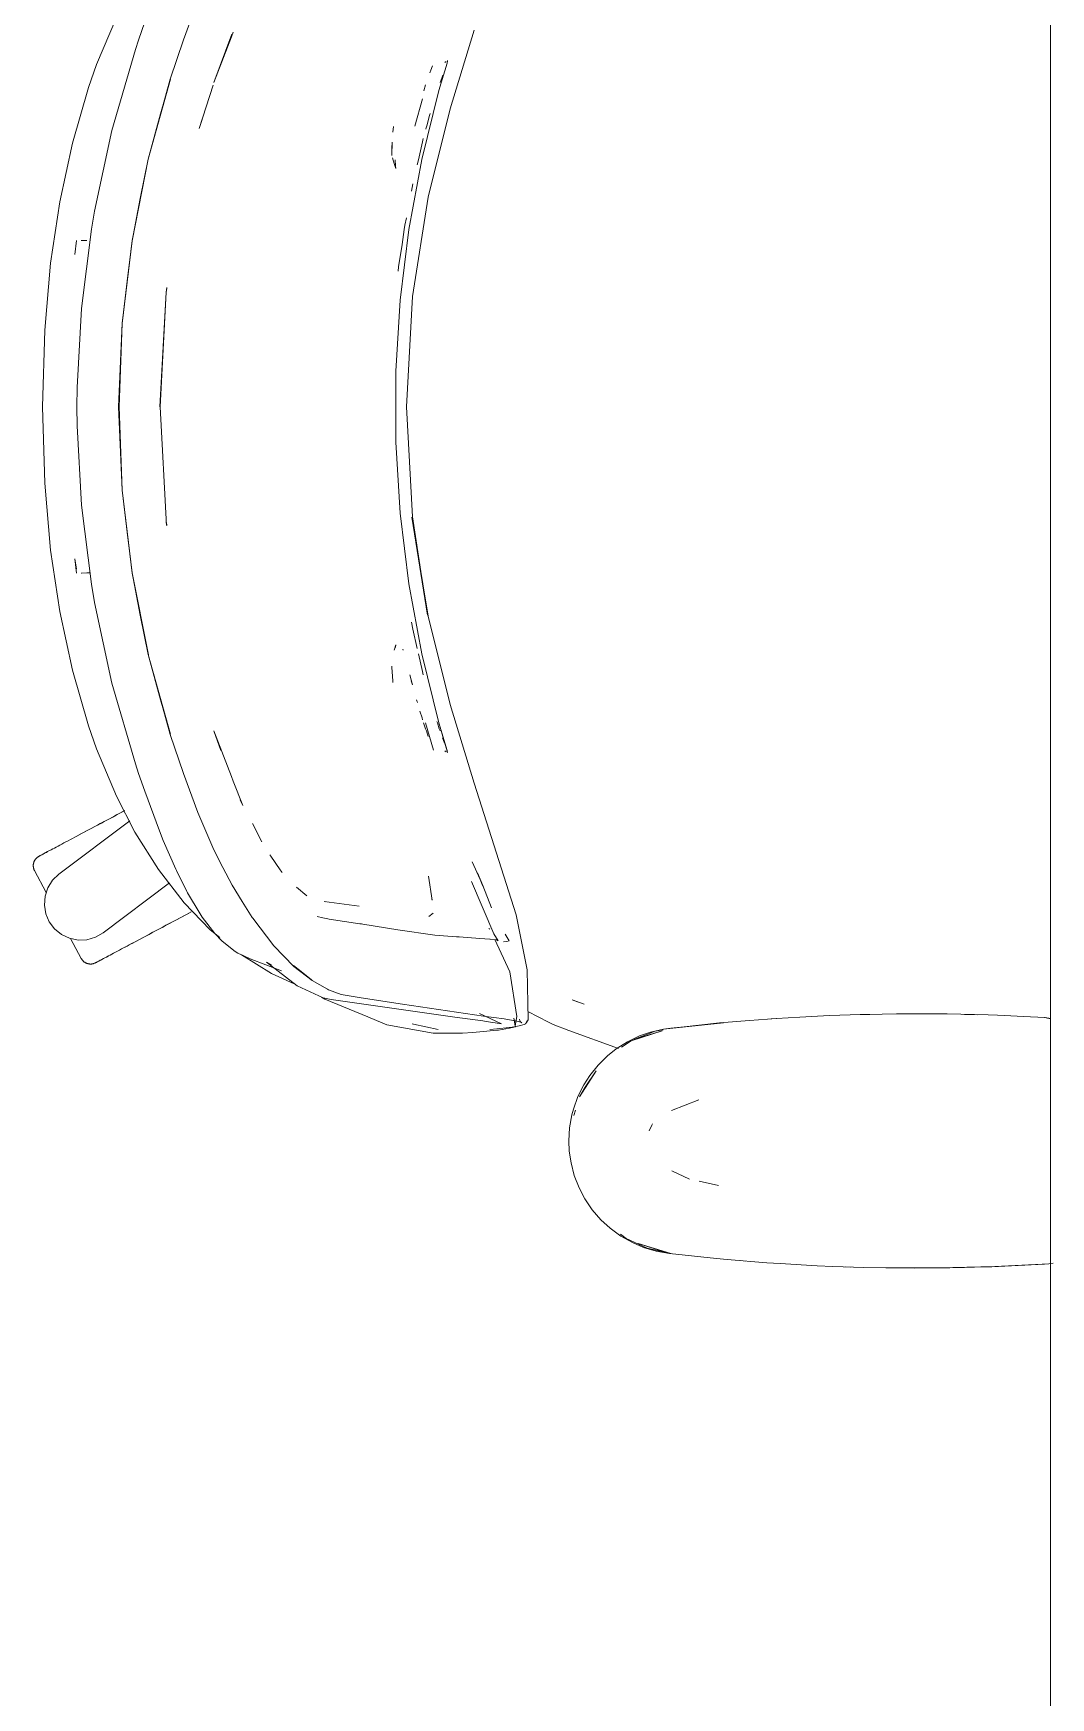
# Model space of a CAD drawing. Header units: millimetres. Extents: x 155927 to 326028, y -36033 to 97293.
# Drawn here: x 158154 to 158542, y 9944 to 10579 of the extents above; entities that cross this region are included whole.
import ezdxf

# ---------------------------------------------------------------- set-up
doc = ezdxf.new("R2010")
doc.units = ezdxf.units.MM
doc.header["$MEASUREMENT"] = 0
doc.layers.add('G-IMPT', color=8, linetype='CONTINUOUS', lineweight=9)
doc.layers.add('I-FURN', color=8, linetype='CONTINUOUS', lineweight=9)

msp = doc.modelspace()

# ---------------------------------------------------------------- linework, layer by layer
at = {"layer": 'G-IMPT'}
for p, q in [((158216.27, 10591.54), (158210.81, 10576.66)), ((158177.71, 10567.26), (158185.23, 10585.23)), ((158196.1, 10583.55), (158193.7, 10576.61)), ((158192.5, 10573.01), (158193.7, 10576.61)), ((158205.8, 10561.74), (158210.81, 10576.66)), ((158222.4, 10560.4), (158229.22, 10578.81)), ((158222.4, 10560.4), (158229.11, 10577.85)), ((158229.11, 10577.85), (158229.78, 10579.58)), ((158321.7, 10580.34), (158312.52, 10550.37)), ((158183.56, 10542.18), (158192.5, 10573.01)), ((158308.29, 10557.32), (158311.36, 10567.75)), ((158310.47, 10568), (158311.08, 10568.39)), ((158310.47, 10568), (158310.68, 10568.15)), ((158311.43, 10568.02), (158311.36, 10567.75)), ((158311.5, 10568.32), (158311.43, 10568.02)), ((158311.47, 10568.78), (158311.56, 10568.54)), ((158311.56, 10568.54), (158311.5, 10568.32)), ((158174.64, 10558.52), (158177.71, 10567.26)), ((158197.42, 10531.24), (158205.8, 10561.74)), ((158197.42, 10531.24), (158205.84, 10561.65)), ((158202.07, 10548.49), (158205.84, 10561.65)), ((158305.16, 10565.07), (158304.79, 10564.06)), ((158305.16, 10565.07), (158305.77, 10566.73)), ((158309.45, 10562.52), (158308.7, 10560.42)), ((158309.45, 10562.52), (158309.69, 10563.18)), ((158174.64, 10558.52), (158168.46, 10537.28)), ((158216.87, 10542.93), (158222.12, 10559.41)), ((158301.74, 10531), (158308.29, 10557.32)), ((158302.45, 10557.31), (158303.17, 10559.53)), ((158302, 10554.22), (158299.07, 10543.75)), ((158304.2, 10516.69), (158312.52, 10550.37)), ((158202.07, 10548.49), (158197.42, 10531.24)), ((158216.87, 10542.93), (158217.94, 10546.36)), ((158290.71, 10541.5), (158290.93, 10543.6)), ((158303.27, 10542.76), (158303.23, 10542.58)), ((158303.59, 10543.9), (158303.27, 10542.76)), ((158303.59, 10543.9), (158304.71, 10547.89)), ((158304.71, 10547.89), (158304.91, 10548.58)), ((158168.46, 10537.28), (158163.65, 10514.92)), ((158183.56, 10542.18), (158176.89, 10511.39)), ((158290.31, 10532.65), (158290.4, 10537.71)), ((158290.4, 10537.71), (158290.32, 10535.44)), ((158301.97, 10537.74), (158300.42, 10530.99)), ((158301.97, 10537.74), (158302.31, 10539.03)), ((158197.42, 10531.24), (158191.24, 10500.11)), ((158197.42, 10531.24), (158191.25, 10500.19)), ((158197.42, 10531.24), (158194.34, 10516.22)), ((158290.31, 10532.65), (158290.32, 10535.44)), ((158291.17, 10529.55), (158290.56, 10531.7)), ((158291.6, 10530.93), (158291.61, 10530.95)), ((158291.64, 10528.64), (158291.61, 10530.95)), ((158301.74, 10531), (158296.81, 10504.33)), ((158299.97, 10529.01), (158300.42, 10530.99)), ((158291.85, 10527.6), (158291.17, 10529.55)), ((158291.64, 10528.64), (158291.85, 10527.6)), ((158297.77, 10518.97), (158298.3, 10521.78)), ((158163.65, 10514.92), (158160.16, 10491.5)), ((158175.71, 10504.47), (158176.89, 10511.39)), ((158191.24, 10500.11), (158194.34, 10516.22)), ((158304.2, 10516.69), (158298.21, 10478.77)), ((158171.89, 10474.3), (158175.71, 10504.47)), ((158296.81, 10504.33), (158293.51, 10477.42)), ((158294.19, 10498.71), (158295.04, 10504.33)), ((158295.04, 10504.33), (158295.29, 10505.96)), ((158295.84, 10508.86), (158295.29, 10505.96)), ((158170.06, 10500.2), (158169.41, 10494.78)), ((158173.91, 10500.16), (158171.82, 10500.23)), ((158171.82, 10500.23), (158171.93, 10500.23)), ((158187.42, 10468.6), (158191.25, 10500.19)), ((158187.46, 10468.56), (158191.24, 10500.11)), ((158191.24, 10500.11), (158189.3, 10484.64)), ((158294.19, 10498.71), (158292.89, 10490.18)), ((158160.16, 10491.5), (158157.9, 10465.93)), ((158292.89, 10490.18), (158292.71, 10488.52)), ((158187.46, 10468.56), (158189.3, 10484.64)), ((158201.86, 10436.78), (158204.18, 10480.51)), ((158201.91, 10436.78), (158204.18, 10480.51)), ((158204.18, 10480.51), (158204.45, 10482.29)), ((158204.18, 10480.51), (158204.42, 10481.82)), ((158204.46, 10482.06), (158204.42, 10481.82)), ((158170.28, 10444.1), (158171.89, 10474.3)), ((158291.86, 10450.34), (158293.51, 10477.42)), ((158298.21, 10478.77), (158295.85, 10436.78)), ((158187.42, 10468.6), (158186.09, 10436.78)), ((158187.46, 10468.56), (158186.32, 10436.78)), ((158186.78, 10453.67), (158187.46, 10468.56)), ((158157.9, 10465.93), (158157.05, 10436.78)), ((158186.78, 10453.67), (158186.32, 10436.78)), ((158291.86, 10450.34), (158291.86, 10423.22)), ((158170.28, 10444.1), (158170.18, 10436.78)), ((158157.05, 10436.78), (158157.9, 10407.64)), ((158170.28, 10429.47), (158170.18, 10436.78)), ((158186.09, 10436.78), (158187.42, 10404.97)), ((158187.46, 10405.01), (158186.32, 10436.78)), ((158186.78, 10419.9), (158186.32, 10436.78)), ((158201.91, 10436.78), (158204.41, 10391.44)), ((158298.21, 10394.8), (158295.85, 10436.78)), ((158170.28, 10429.47), (158171.89, 10399.27)), ((158291.86, 10423.22), (158293.51, 10396.15)), ((158187.46, 10405.01), (158186.78, 10419.9)), ((158157.9, 10407.64), (158160.16, 10382.07)), ((158187.42, 10404.97), (158191.25, 10373.38)), ((158189.3, 10388.93), (158187.46, 10405.01)), ((158187.46, 10405.01), (158191.24, 10373.45)), ((158171.89, 10399.27), (158175.71, 10369.1)), ((158204.41, 10391.44), (158204.18, 10393.06)), ((158204.18, 10393.06), (158204.42, 10391.75)), ((158204.46, 10391.51), (158204.42, 10391.75)), ((158296.81, 10369.23), (158293.51, 10396.15)), ((158304.2, 10356.88), (158297.95, 10394.62)), ((158297.95, 10394.62), (158303.94, 10357.26)), ((158298.21, 10394.8), (158303.94, 10357.26)), ((158189.3, 10388.93), (158191.24, 10373.45)), ((158160.16, 10382.07), (158163.65, 10358.65)), ((158170.06, 10373.37), (158169.41, 10378.78)), ((158169.98, 10375.02), (158169.41, 10378.78)), ((158171.82, 10373.34), (158173.91, 10373.41)), ((158171.82, 10373.34), (158171.93, 10373.34)), ((158175.16, 10373.46), (158173.91, 10373.41)), ((158191.24, 10373.45), (158194.34, 10357.35)), ((158191.24, 10373.45), (158197.46, 10342.21)), ((158197.46, 10342.21), (158191.25, 10373.38)), ((158175.71, 10369.1), (158176.89, 10362.18)), ((158301.74, 10342.57), (158296.81, 10369.23)), ((158168.46, 10336.29), (158163.65, 10358.65)), ((158176.89, 10362.18), (158183.56, 10331.39)), ((158197.42, 10342.33), (158194.34, 10357.35)), ((158297.79, 10354.61), (158298.26, 10351.98)), ((158298.26, 10351.98), (158299.97, 10344.56)), ((158312.52, 10323.2), (158304.2, 10356.88)), ((158291.85, 10345.97), (158291.17, 10344.02)), ((158291.85, 10345.97), (158291.64, 10344.92)), ((158202.07, 10325.08), (158197.42, 10342.33)), ((158197.42, 10342.33), (158205.84, 10311.92)), ((158197.42, 10342.33), (158205.8, 10311.83)), ((158294.52, 10344.37), (158294.66, 10343.96)), ((158300.42, 10342.58), (158301.97, 10335.83)), ((158301.74, 10342.57), (158308.29, 10316.25)), ((158174.64, 10315.05), (158168.46, 10336.29)), ((158290.32, 10337.88), (158290.32, 10337.18)), ((158290.42, 10335.81), (158290.32, 10337.18)), ((158290.42, 10335.81), (158290.7, 10332.1)), ((158298.12, 10330.75), (158297.12, 10334.61)), ((158301.97, 10335.83), (158302.31, 10334.55)), ((158192.5, 10300.56), (158183.56, 10331.39)), ((158290.7, 10332.1), (158290.73, 10331.62)), ((158298.12, 10330.75), (158297.73, 10332.28)), ((158202.07, 10325.08), (158205.84, 10311.92)), ((158300.03, 10323.96), (158299.7, 10325.08)), ((158301.81, 10318.17), (158301.02, 10320.66)), ((158312.52, 10323.2), (158321.7, 10293.22)), ((158177.71, 10306.31), (158174.64, 10315.05)), ((158302.05, 10317.39), (158301.81, 10318.17)), ((158303.2, 10313.95), (158302.43, 10316.25)), ((158303.09, 10316.25), (158306.13, 10305.82)), ((158303.2, 10313.95), (158303.46, 10313.23)), ((158307.66, 10316.25), (158307.51, 10316.71)), ((158307.66, 10316.25), (158308.39, 10314.02)), ((158308.29, 10316.25), (158311.56, 10305.03)), ((158308.29, 10316.25), (158311.35, 10305.72)), ((158308.29, 10316.25), (158311.4, 10305.43)), ((158308.68, 10313.22), (158308.39, 10314.02)), ((158210.81, 10296.91), (158205.8, 10311.83)), ((158222.4, 10313.17), (158225.12, 10305.74)), ((158222.4, 10313.17), (158229.11, 10295.72)), ((158304.22, 10311.07), (158303.46, 10313.23)), ((158309.67, 10310.47), (158310.01, 10309.5)), ((158310.01, 10309.5), (158310.41, 10308.43)), ((158177.71, 10306.31), (158185.23, 10288.34)), ((158310.47, 10305.56), (158311.08, 10305.18)), ((158310.47, 10305.56), (158310.68, 10305.42)), ((158311.35, 10305.72), (158311.4, 10305.43)), ((158311.56, 10305.03), (158311.42, 10304.78)), ((158192.5, 10300.56), (158193.7, 10296.96)), ((158196.04, 10290.13), (158193.7, 10296.96)), ((158210.81, 10296.91), (158216.27, 10282.03)), ((158229.11, 10295.72), (158229.78, 10293.99)), ((158196.04, 10290.13), (158201.64, 10275.06)), ((158229.78, 10293.99), (158233.5, 10284.67)), ((158321.7, 10293.22), (158337.69, 10242.98)), ((158185.23, 10288.34), (158192.32, 10274.56)), ((158233.5, 10284.67), (158232.5, 10286.91)), ((158216.27, 10282.03), (158222.44, 10267.81)), ((158240.67, 10270.83), (158237.13, 10277.8)), ((158192.32, 10274.56), (158201.29, 10260.27)), ((158203.12, 10271.38), (158201.64, 10275.06)), ((158207.89, 10260.42), (158203.12, 10271.38)), ((158225.83, 10261.08), (158222.44, 10267.81)), ((158244.2, 10265.36), (158243.81, 10265.93)), ((158247.7, 10260.22), (158244.2, 10265.36)), ((158323.99, 10256.55), (158320.94, 10263.26)), ((158201.29, 10260.27), (158211.1, 10247.67)), ((158207.89, 10260.42), (158208.11, 10259.98)), ((158212.11, 10251.97), (158208.11, 10259.98)), ((158225.83, 10261.08), (158229.4, 10254.29)), ((158247.7, 10260.22), (158248.45, 10259.12)), ((158305.66, 10248.64), (158304.26, 10257.8)), ((158325.02, 10253.96), (158322.99, 10259.08)), ((158325.01, 10254.17), (158322.99, 10259.07)), ((158322.99, 10259.07), (158325.02, 10253.96)), ((158212.11, 10251.97), (158212.42, 10251.37)), ((158212.42, 10251.37), (158217.15, 10243.37)), ((158233.17, 10248.06), (158229.4, 10254.29)), ((158253.97, 10253.59), (158257.88, 10250.25)), ((158329.15, 10235.83), (158320.71, 10255.8)), ((158325.01, 10254.17), (158328.26, 10245.7)), ((158221.06, 10237.37), (158211.1, 10247.67)), ((158233.17, 10248.06), (158237.05, 10241.96)), ((158277.82, 10246.31), (158264.47, 10248.09)), ((158264.47, 10248.09), (158264.94, 10247.95)), ((158305.66, 10248.64), (158305.61, 10248.99)), ((158218.01, 10242.08), (158217.15, 10243.37)), ((158222.73, 10235.95), (158218.01, 10242.08)), ((158237.05, 10241.96), (158237.22, 10241.71)), ((158245.24, 10231.27), (158237.22, 10241.71)), ((158261.78, 10242.39), (158263.95, 10241.93)), ((158263.95, 10241.93), (158265.93, 10241.51)), ((158266.4, 10241.43), (158265.93, 10241.51)), ((158278.12, 10239.63), (158266.4, 10241.43)), ((158278.12, 10239.63), (158278.73, 10239.54)), ((158279.24, 10239.46), (158278.73, 10239.54)), ((158292.6, 10237.34), (158279.24, 10239.46)), ((158306.01, 10243.69), (158304.37, 10242.41)), ((158327.7, 10237.55), (158327.26, 10237.82)), ((158341.88, 10222.03), (158337.69, 10242.98)), ((158221.06, 10237.37), (158224.73, 10234.37)), ((158225.62, 10232.93), (158222.73, 10235.95)), ((158230.49, 10229.07), (158225.62, 10232.93)), ((158292.6, 10237.34), (158306.67, 10235.31)), ((158306.75, 10235.3), (158306.67, 10235.31)), ((158306.75, 10235.3), (158314.99, 10234.68)), ((158314.99, 10234.68), (158315.98, 10234.61)), ((158315.98, 10234.61), (158323.84, 10234.05)), ((158323.84, 10234.05), (158327.71, 10233.75)), ((158327.79, 10233.75), (158327.71, 10233.75)), ((158327.79, 10233.75), (158330.18, 10233.45)), ((158330.91, 10233.16), (158329.15, 10235.83)), ((158335.25, 10221.33), (158329.64, 10233.68)), ((158330.19, 10233.45), (158330.18, 10233.45)), ((158330.19, 10233.45), (158330.91, 10233.16)), ((158332.83, 10232.69), (158334.18, 10232.86)), ((158335.11, 10233.15), (158333.52, 10235.62)), ((158333.52, 10235.62), (158335.05, 10233.13)), ((158335.05, 10233.13), (158333.56, 10235.6)), ((158334.18, 10232.86), (158335.05, 10233.13)), ((158335.11, 10233.15), (158335.05, 10233.13)), ((158230.49, 10229.07), (158231.62, 10228.45)), ((158231.62, 10228.45), (158234.06, 10227.28)), ((158244.43, 10220.64), (158232.98, 10227.76)), ((158234.06, 10227.28), (158236.29, 10226.2)), ((158248.2, 10221.69), (158236.29, 10226.2)), ((158245.24, 10231.27), (158252.98, 10223.37)), ((158242.54, 10224.93), (158244.38, 10223.88)), ((158242.54, 10224.93), (158254.24, 10215.99)), ((158253.06, 10216.66), (158244.43, 10220.64)), ((158252.77, 10223.67), (158259.72, 10218.28)), ((158252.77, 10223.67), (158256.34, 10220.87)), ((158259.94, 10217.95), (158252.98, 10223.37)), ((158259.72, 10218.28), (158256.34, 10220.87)), ((158335.25, 10221.33), (158337.97, 10204.28)), ((158341.88, 10222.03), (158342.27, 10203.04)), ((158260.77, 10212.95), (158254.24, 10215.99)), ((158259.94, 10217.95), (158265.78, 10214.66)), ((158260.77, 10212.95), (158264.13, 10211.38)), ((158265.78, 10214.66), (158266.2, 10214.45)), ((158270.99, 10212.7), (158266.2, 10214.45)), ((158270.99, 10212.7), (158278.66, 10211.4)), ((158263.52, 10211.66), (158264.69, 10210.89)), ((158267.12, 10210.73), (158264.13, 10211.38)), ((158264.69, 10210.89), (158281.14, 10204.1)), ((158314.34, 10204.06), (158267.12, 10210.73)), ((158294.43, 10209), (158278.66, 10211.4)), ((158325.3, 10204.45), (158294.43, 10209)), ((158342.2, 10206.23), (158350.11, 10202.09)), ((158359.14, 10210.57), (158363.61, 10208.93)), ((158359.14, 10210.57), (158359.73, 10210.31)), ((158363.61, 10208.93), (158359.73, 10210.31)), ((158281.14, 10204.1), (158284.5, 10202.71)), ((158288.36, 10201.11), (158284.5, 10202.71)), ((158306.06, 10197.87), (158288.36, 10201.11)), ((158298.62, 10201.33), (158298.04, 10201.48)), ((158307.92, 10199.28), (158298.62, 10201.33)), ((158314.34, 10204.06), (158325, 10202.62)), ((158332.19, 10201.43), (158323.78, 10205.42)), ((158326.3, 10202.4), (158325, 10202.62)), ((158333.15, 10203.34), (158325.3, 10204.45)), ((158326.3, 10202.4), (158331.32, 10201.57)), ((158335, 10200.03), (158330.31, 10199.51)), ((158330.95, 10199.03), (158335.2, 10199.85)), ((158332.19, 10201.43), (158331.32, 10201.57)), ((158339.42, 10202.23), (158333.15, 10203.34)), ((158335.61, 10200.1), (158335, 10200.03)), ((158335.2, 10199.85), (158337.52, 10200.29)), ((158335.61, 10200.1), (158338.89, 10200.64)), ((158336.8, 10203.57), (158337.28, 10200.7)), ((158336.8, 10203.57), (158337.52, 10200.29)), ((158337.28, 10200.7), (158337.97, 10204.28)), ((158338.8, 10202.4), (158339.42, 10202.23)), ((158338.8, 10202.4), (158339.9, 10201.84)), ((158340.75, 10201.19), (158338.89, 10200.64)), ((158339, 10203.27), (158339.08, 10202.77)), ((158339.4, 10202.23), (158339.08, 10202.77)), ((158339.4, 10202.23), (158339.9, 10201.84)), ((158340.75, 10201.19), (158341.29, 10201.51)), ((158341.29, 10201.51), (158341.66, 10202)), ((158342.27, 10203.04), (158341.66, 10202)), ((158341.79, 10202.63), (158341.66, 10202)), ((158341.66, 10202), (158341.69, 10202.08)), ((158341.79, 10202.63), (158341.69, 10202.08)), ((158350.11, 10202.09), (158351.87, 10201.16)), ((158357.84, 10198.97), (158351.87, 10201.16)), ((158393.88, 10199.43), (158416.84, 10201.89)), ((158393.88, 10199.43), (158415.32, 10201.79)), ((158393.88, 10199.43), (158396.7, 10199.77)), ((158416.84, 10201.89), (158396.7, 10199.77)), ((158415.32, 10201.79), (158426.72, 10202.77)), ((158437, 10203.5), (158426.72, 10202.77)), ((158434.96, 10203.36), (158433.54, 10203.23)), ((158434.96, 10203.36), (158436.87, 10203.45)), ((158437, 10203.5), (158445.88, 10204.06)), ((158457.18, 10204.6), (158445.88, 10204.06)), ((158457.18, 10204.6), (158465.06, 10204.9)), ((158477.37, 10205.19), (158465.06, 10204.9)), ((158468.93, 10204.98), (158470.59, 10205.05)), ((158470.59, 10205.05), (158472.67, 10205.05)), ((158477.37, 10205.19), (158482.84, 10205.26)), ((158497.55, 10205.27), (158482.84, 10205.26)), ((158502.06, 10205.22), (158497.55, 10205.27)), ((158502.06, 10205.22), (158517.73, 10204.84)), ((158508.79, 10205.04), (158511.01, 10205.04)), ((158513.69, 10204.92), (158511.01, 10205.04)), ((158517.73, 10204.84), (158521.28, 10204.72)), ((158533.84, 10204.1), (158521.28, 10204.72)), ((158533.84, 10204.1), (158539.5, 10203.82)), ((158541.58, 10203.39), (158539.28, 10203.82)), ((158539.5, 10203.82), (158541.58, 10203.56)), ((158306.06, 10197.87), (158313.03, 10197.85)), ((158313.03, 10197.85), (158317.2, 10197.85)), ((158321.15, 10198.19), (158317.2, 10197.85)), ((158330.48, 10198.99), (158321.15, 10198.19)), ((158330.31, 10199.51), (158327.72, 10199.3)), ((158330.48, 10198.99), (158330.95, 10199.03)), ((158376.78, 10192.03), (158357.84, 10198.97)), ((158380.21, 10194.64), (158375.88, 10191.91)), ((158381.53, 10195.03), (158377.95, 10192.61)), ((158380.21, 10194.64), (158384.79, 10196.83)), ((158381.53, 10195.03), (158393.39, 10198.85)), ((158381.53, 10195.03), (158384.24, 10195.94)), ((158390.75, 10198.64), (158382.57, 10195.44)), ((158384.24, 10195.94), (158393.39, 10198.85)), ((158384.79, 10196.83), (158388.92, 10198.28)), ((158393.88, 10199.43), (158388.92, 10198.28)), ((158393.81, 10199.22), (158390.75, 10198.64)), ((158368.97, 10185.74), (158372.58, 10189.29)), ((158372.58, 10189.29), (158375.88, 10191.91)), ((158361.92, 10173.61), (158368.24, 10183.56)), ((158363.51, 10178.22), (158365.78, 10181.76)), ((158364.08, 10177.29), (158368.24, 10183.56)), ((158368.97, 10185.74), (158365.78, 10181.76)), ((158361.27, 10173.71), (158363.51, 10178.22)), ((158361.92, 10173.61), (158364.08, 10177.29)), ((158359, 10166.81), (158359.56, 10168.93)), ((158361.27, 10173.71), (158359.56, 10168.93)), ((158360.36, 10168.5), (158359.74, 10166.47)), ((158407.4, 10172.54), (158396.98, 10168.39)), ((158357.82, 10156.82), (158358.12, 10161.86)), ((158358.12, 10161.86), (158359, 10166.81)), ((158388.44, 10160.64), (158389.45, 10162.87)), ((158389.45, 10162.87), (158389.75, 10163.32)), ((158357.82, 10156.82), (158357.99, 10152.97)), ((158358.64, 10148.46), (158357.99, 10152.97)), ((158358.64, 10148.46), (158359.9, 10143.59)), ((158361.74, 10138.88), (158359.9, 10143.59)), ((158397.07, 10145.44), (158403.85, 10142.17)), ((158363.93, 10134.71), (158361.74, 10138.88)), ((158414.9, 10139.83), (158407.47, 10141.41)), ((158363.93, 10134.71), (158366.76, 10130.55)), ((158366.76, 10130.55), (158370.08, 10126.71)), ((158373.52, 10123.54), (158370.08, 10126.71)), ((158373.52, 10123.54), (158377.6, 10120.55)), ((158377.56, 10121.24), (158379.67, 10119.65)), ((158382.04, 10118.04), (158377.6, 10120.55)), ((158387.73, 10115.91), (158379.67, 10119.65)), ((158382.04, 10118.04), (158386.28, 10116.23)), ((158396.7, 10113.87), (158384.24, 10117.7)), ((158384.24, 10117.7), (158393.39, 10114.78)), ((158386.28, 10116.23), (158391.14, 10114.76)), ((158387.73, 10115.91), (158396.14, 10113.99)), ((158396.19, 10113.87), (158391.14, 10114.76)), ((158396.7, 10113.87), (158393.39, 10114.78)), ((158414.11, 10111.96), (158396.19, 10113.87)), ((158418.24, 10111.61), (158414.11, 10111.96)), ((158433.3, 10110.37), (158418.24, 10111.61)), ((158425.12, 10111.02), (158423.44, 10111.19)), ((158433.3, 10110.37), (158438.39, 10110.04)), ((158438.39, 10110.04), (158452.53, 10109.23)), ((158458.55, 10108.98), (158452.53, 10109.23)), ((158458.55, 10108.98), (158470.31, 10108.59)), ((158463.44, 10108.84), (158465.37, 10108.73)), ((158478.73, 10108.42), (158470.31, 10108.59)), ((158478.73, 10108.42), (158508.75, 10108.54)), ((158478.73, 10108.42), (158498.91, 10108.38)), ((158478.73, 10108.42), (158489.52, 10108.33)), ((158508.75, 10108.54), (158489.52, 10108.33)), ((158498.91, 10108.38), (158520.31, 10108.88)), ((158498.91, 10108.38), (158519.1, 10108.84)), ((158498.91, 10108.38), (158508.75, 10108.54)), ((158498.91, 10108.42), (158500.95, 10108.4)), ((158500.95, 10108.4), (158503.16, 10108.48)), ((158508.75, 10108.54), (158520.31, 10108.88)), ((158519.1, 10108.84), (158540.88, 10109.93)), ((158519.1, 10108.84), (158539.28, 10109.82)), ((158520.31, 10108.88), (158519.1, 10108.84)), ((158520.31, 10108.88), (158540.88, 10109.93)), ((158540.88, 10109.93), (158539.28, 10109.82)), ((158540.88, 10109.93), (158542.53, 10110.18))]:
    msp.add_line(p, q, dxfattribs=at)
at = {"layer": 'I-FURN'}
for p, q in [((158541.58, 10992.36), (158541.58, 9392.36)), ((158541.58, 9392.36), (158541.58, 10992.36)), ((158186.53, 10281.76), (158187.5, 10282.27)), ((158188.02, 10282.55), (158187.05, 10282.04)), ((158187.5, 10282.27), (158188.46, 10282.79)), ((158163.33, 10258.53), (158190.39, 10278.93)), ((158174.58, 10275.4), (158175.56, 10275.92)), ((158176.09, 10276.21), (158175.1, 10275.68)), ((158175.56, 10275.92), (158176.54, 10276.45)), ((158177.08, 10276.73), (158176.09, 10276.21)), ((158176.54, 10276.45), (158177.54, 10276.98)), ((158178.08, 10277.26), (158177.08, 10276.73)), ((158177.54, 10276.98), (158178.54, 10277.51)), ((158179.08, 10277.8), (158178.08, 10277.26)), ((158178.54, 10277.51), (158179.54, 10278.04)), ((158180.08, 10278.33), (158179.08, 10277.8)), ((158179.54, 10278.04), (158180.54, 10278.58)), ((158181.09, 10278.86), (158180.08, 10278.33)), ((158180.54, 10278.58), (158181.55, 10279.11)), ((158182.09, 10279.4), (158181.09, 10278.86)), ((158181.55, 10279.11), (158182.55, 10279.64)), ((158183.09, 10279.93), (158182.09, 10279.4)), ((158182.55, 10279.64), (158183.56, 10280.18)), ((158184.09, 10280.46), (158183.09, 10279.93)), ((158183.56, 10280.18), (158184.55, 10280.71)), ((158185.09, 10280.99), (158184.09, 10280.46)), ((158184.55, 10280.71), (158185.54, 10281.23)), ((158186.08, 10281.52), (158185.09, 10280.99)), ((158185.54, 10281.23), (158186.53, 10281.76)), ((158187.05, 10282.04), (158186.08, 10281.52)), ((158163.7, 10269.62), (158162.97, 10269.23)), ((158164.45, 10270.02), (158163.7, 10269.62)), ((158165.22, 10270.43), (158164.45, 10270.02)), ((158166.02, 10270.85), (158165.22, 10270.43)), ((158166.85, 10271.29), (158166.02, 10270.85)), ((158167.69, 10271.74), (158166.85, 10271.29)), ((158168.56, 10272.2), (158167.69, 10271.74)), ((158169.45, 10272.68), (158168.56, 10272.2)), ((158170.35, 10273.16), (158169.45, 10272.68)), ((158169.86, 10272.9), (158170.78, 10273.38)), ((158171.28, 10273.65), (158170.35, 10273.16)), ((158170.78, 10273.38), (158171.71, 10273.88)), ((158172.21, 10274.15), (158171.28, 10273.65)), ((158171.71, 10273.88), (158172.65, 10274.38)), ((158173.17, 10274.65), (158172.21, 10274.15)), ((158172.65, 10274.38), (158173.61, 10274.89)), ((158174.13, 10275.16), (158173.17, 10274.65)), ((158173.61, 10274.89), (158174.58, 10275.4)), ((158175.1, 10275.68), (158174.13, 10275.16)), ((158153.73, 10263.03), (158153.79, 10263.18)), ((158153.79, 10263.18), (158153.84, 10263.33)), ((158153.84, 10263.33), (158153.91, 10263.48)), ((158153.91, 10263.48), (158153.98, 10263.63)), ((158153.98, 10263.63), (158154.06, 10263.77)), ((158154.06, 10263.77), (158154.14, 10263.91)), ((158154.14, 10263.91), (158154.22, 10264.04)), ((158154.22, 10264.04), (158154.32, 10264.17)), ((158154.32, 10264.17), (158154.41, 10264.3)), ((158154.41, 10264.3), (158154.52, 10264.43)), ((158154.52, 10264.43), (158154.63, 10264.55)), ((158154.63, 10264.55), (158154.74, 10264.66)), ((158154.74, 10264.66), (158154.85, 10264.77)), ((158154.85, 10264.77), (158154.98, 10264.88)), ((158154.98, 10264.88), (158155.1, 10264.98)), ((158155.1, 10264.98), (158155.23, 10265.08)), ((158155.23, 10265.08), (158155.36, 10265.17)), ((158155.36, 10265.17), (158155.5, 10265.25)), ((158155.5, 10265.25), (158155.64, 10265.33)), ((158155.64, 10265.33), (158155.68, 10265.35)), ((158155.73, 10265.38), (158155.68, 10265.36)), ((158155.68, 10265.35), (158155.7, 10265.36)), ((158155.68, 10265.36), (158155.68, 10265.35)), ((158155.7, 10265.36), (158155.76, 10265.4)), ((158155.81, 10265.42), (158155.73, 10265.38)), ((158155.76, 10265.4), (158155.86, 10265.45)), ((158155.93, 10265.49), (158155.81, 10265.42)), ((158155.86, 10265.45), (158156, 10265.52)), ((158156.09, 10265.57), (158155.93, 10265.49)), ((158156, 10265.52), (158156.18, 10265.62)), ((158156.29, 10265.68), (158156.09, 10265.57)), ((158156.18, 10265.62), (158156.4, 10265.74)), ((158156.53, 10265.81), (158156.29, 10265.68)), ((158156.4, 10265.74), (158156.66, 10265.87)), ((158156.81, 10265.96), (158156.53, 10265.81)), ((158156.66, 10265.87), (158156.95, 10266.03)), ((158157.13, 10266.13), (158156.81, 10265.96)), ((158156.95, 10266.03), (158157.29, 10266.21)), ((158157.49, 10266.32), (158157.13, 10266.13)), ((158157.29, 10266.21), (158157.66, 10266.41)), ((158157.88, 10266.52), (158157.49, 10266.32)), ((158157.66, 10266.41), (158158.07, 10266.63)), ((158158.31, 10266.75), (158157.88, 10266.52)), ((158158.07, 10266.63), (158158.52, 10266.86)), ((158158.77, 10267), (158158.31, 10266.75)), ((158158.52, 10266.86), (158159, 10267.12)), ((158159.28, 10267.27), (158158.77, 10267)), ((158159, 10267.12), (158159.52, 10267.4)), ((158159.81, 10267.55), (158159.28, 10267.27)), ((158159.52, 10267.4), (158160.07, 10267.69)), ((158160.38, 10267.85), (158159.81, 10267.55)), ((158160.07, 10267.69), (158160.65, 10268)), ((158160.98, 10268.17), (158160.38, 10267.85)), ((158161.62, 10268.51), (158160.98, 10268.17)), ((158162.28, 10268.86), (158161.62, 10268.51)), ((158162.97, 10269.23), (158162.28, 10268.86)), ((158153.54, 10261.92), (158153.55, 10262.08)), ((158153.54, 10261.76), (158153.54, 10261.92)), ((158153.54, 10261.6), (158153.54, 10261.76)), ((158153.56, 10261.44), (158153.54, 10261.6)), ((158153.55, 10262.08), (158153.56, 10262.24)), ((158153.56, 10262.24), (158153.59, 10262.4)), ((158153.57, 10261.28), (158153.56, 10261.44)), ((158153.6, 10261.12), (158153.57, 10261.28)), ((158153.59, 10262.4), (158153.61, 10262.56)), ((158153.63, 10260.96), (158153.6, 10261.12)), ((158153.61, 10262.56), (158153.65, 10262.72)), ((158153.66, 10260.8), (158153.63, 10260.96)), ((158153.65, 10262.72), (158153.69, 10262.88)), ((158153.71, 10260.65), (158153.66, 10260.8)), ((158153.69, 10262.88), (158153.73, 10263.03)), ((158153.76, 10260.49), (158153.71, 10260.65)), ((158153.81, 10260.34), (158153.76, 10260.49)), ((158153.87, 10260.19), (158153.81, 10260.34)), ((158153.94, 10260.05), (158153.87, 10260.19)), ((158154.01, 10259.9), (158153.94, 10260.05)), ((158154.01, 10259.9), (158158.48, 10251.49)), ((158160.9, 10256.19), (158163.33, 10258.53)), ((158158.03, 10250.14), (158159.1, 10253.34)), ((158159.1, 10253.34), (158160.9, 10256.19)), ((158205.48, 10255.26), (158180.17, 10236.18)), ((158157.77, 10246.78), (158158.03, 10250.14)), ((158158.31, 10243.45), (158157.77, 10246.78)), ((158212.87, 10243.67), (158213.78, 10244.15)), ((158159.64, 10240.35), (158158.31, 10243.45)), ((158161.67, 10237.65), (158159.64, 10240.35)), ((158164.28, 10235.52), (158161.67, 10237.65)), ((158201.68, 10237.71), (158200.67, 10237.18)), ((158201.13, 10237.43), (158202.14, 10237.96)), ((158202.68, 10238.25), (158201.68, 10237.71)), ((158202.14, 10237.96), (158203.15, 10238.49)), ((158203.69, 10238.78), (158202.68, 10238.25)), ((158203.15, 10238.49), (158204.15, 10239.03)), ((158204.69, 10239.32), (158203.69, 10238.78)), ((158204.15, 10239.03), (158205.15, 10239.56)), ((158205.69, 10239.85), (158204.69, 10239.32)), ((158205.15, 10239.56), (158206.15, 10240.09)), ((158206.68, 10240.38), (158205.69, 10239.85)), ((158206.15, 10240.09), (158207.14, 10240.62)), ((158207.67, 10240.9), (158206.68, 10240.38)), ((158207.14, 10240.62), (158208.12, 10241.14)), ((158208.65, 10241.42), (158207.67, 10240.9)), ((158208.12, 10241.14), (158209.1, 10241.66)), ((158209.62, 10241.94), (158208.65, 10241.42)), ((158209.1, 10241.66), (158210.06, 10242.17)), ((158210.58, 10242.45), (158209.62, 10241.94)), ((158210.06, 10242.17), (158211.01, 10242.68)), ((158211.52, 10242.95), (158210.58, 10242.45)), ((158211.01, 10242.68), (158211.95, 10243.18)), ((158212.45, 10243.44), (158211.52, 10242.95)), ((158211.95, 10243.18), (158212.87, 10243.67)), ((158213.36, 10243.93), (158212.45, 10243.44)), ((158167.33, 10234.08), (158164.28, 10235.52)), ((158170.64, 10233.41), (158167.33, 10234.08)), ((158167.79, 10233.99), (158171.82, 10226.4)), ((158174.01, 10233.55), (158170.64, 10233.41)), ((158177.25, 10234.49), (158174.01, 10233.55)), ((158180.17, 10236.18), (158177.25, 10234.49)), ((158188.83, 10230.88), (158189.69, 10231.34)), ((158190.16, 10231.59), (158189.29, 10231.13)), ((158189.69, 10231.34), (158190.56, 10231.8)), ((158191.04, 10232.06), (158190.16, 10231.59)), ((158190.56, 10231.8), (158191.46, 10232.28)), ((158191.95, 10232.54), (158191.04, 10232.06)), ((158191.46, 10232.28), (158192.37, 10232.77)), ((158192.87, 10233.03), (158191.95, 10232.54)), ((158192.37, 10232.77), (158193.3, 10233.26)), ((158193.81, 10233.53), (158192.87, 10233.03)), ((158193.3, 10233.26), (158194.25, 10233.76)), ((158194.76, 10234.04), (158193.81, 10233.53)), ((158194.25, 10233.76), (158195.2, 10234.27)), ((158195.73, 10234.55), (158194.76, 10234.04)), ((158195.2, 10234.27), (158196.17, 10234.79)), ((158196.7, 10235.07), (158195.73, 10234.55)), ((158196.17, 10234.79), (158197.15, 10235.31)), ((158197.68, 10235.59), (158196.7, 10235.07)), ((158197.15, 10235.31), (158198.14, 10235.83)), ((158198.67, 10236.12), (158197.68, 10235.59)), ((158198.14, 10235.83), (158199.13, 10236.36)), ((158199.67, 10236.65), (158198.67, 10236.12)), ((158199.13, 10236.36), (158200.13, 10236.89)), ((158200.67, 10237.18), (158199.67, 10236.65)), ((158200.13, 10236.89), (158201.13, 10237.43)), ((158171.84, 10226.37), (158171.82, 10226.4)), ((158171.92, 10226.23), (158171.84, 10226.37)), ((158172.01, 10226.09), (158171.92, 10226.23)), ((158172.1, 10225.96), (158172.01, 10226.09)), ((158172.2, 10225.83), (158172.1, 10225.96)), ((158172.3, 10225.7), (158172.2, 10225.83)), ((158172.4, 10225.58), (158172.3, 10225.7)), ((158172.52, 10225.46), (158172.4, 10225.58)), ((158172.63, 10225.35), (158172.52, 10225.46)), ((158172.75, 10225.24), (158172.63, 10225.35)), ((158172.87, 10225.14), (158172.75, 10225.24)), ((158173, 10225.04), (158172.87, 10225.14)), ((158173.14, 10224.95), (158173, 10225.04)), ((158177.69, 10224.96), (158177.53, 10224.87)), ((158177.59, 10224.91), (158177.77, 10225)), ((158177.89, 10225.07), (158177.69, 10224.96)), ((158177.77, 10225), (158177.99, 10225.12)), ((158178.13, 10225.19), (158177.89, 10225.07)), ((158177.99, 10225.12), (158178.25, 10225.26)), ((158178.41, 10225.34), (158178.13, 10225.19)), ((158178.25, 10225.26), (158178.55, 10225.42)), ((158178.73, 10225.51), (158178.41, 10225.34)), ((158178.55, 10225.42), (158178.89, 10225.6)), ((158179.08, 10225.7), (158178.73, 10225.51)), ((158178.89, 10225.6), (158179.26, 10225.79)), ((158179.47, 10225.91), (158179.08, 10225.7)), ((158179.26, 10225.79), (158179.67, 10226.01)), ((158179.9, 10226.14), (158179.47, 10225.91)), ((158179.67, 10226.01), (158180.11, 10226.25)), ((158180.37, 10226.38), (158179.9, 10226.14)), ((158180.11, 10226.25), (158180.6, 10226.51)), ((158180.87, 10226.65), (158180.37, 10226.38)), ((158180.6, 10226.51), (158181.11, 10226.78)), ((158181.41, 10226.94), (158180.87, 10226.65)), ((158181.11, 10226.78), (158181.66, 10227.07)), ((158181.98, 10227.24), (158181.41, 10226.94)), ((158181.66, 10227.07), (158182.25, 10227.38)), ((158182.25, 10227.38), (158182.87, 10227.71)), ((158182.87, 10227.71), (158183.51, 10228.06)), ((158183.51, 10228.06), (158184.19, 10228.42)), ((158184.19, 10228.42), (158184.9, 10228.79)), ((158184.9, 10228.79), (158185.63, 10229.18)), ((158185.63, 10229.18), (158186.39, 10229.59)), ((158186.39, 10229.59), (158187.18, 10230.01)), ((158187.18, 10230.01), (158187.99, 10230.44)), ((158187.99, 10230.44), (158188.83, 10230.88)), ((158189.29, 10231.13), (158188.44, 10230.68)), ((158173.27, 10224.86), (158173.14, 10224.95)), ((158173.41, 10224.78), (158173.27, 10224.86)), ((158173.55, 10224.71), (158173.41, 10224.78)), ((158173.7, 10224.64), (158173.55, 10224.71)), ((158173.84, 10224.57), (158173.7, 10224.64)), ((158173.99, 10224.51), (158173.84, 10224.57)), ((158174.15, 10224.46), (158173.99, 10224.51)), ((158174.3, 10224.41), (158174.15, 10224.46)), ((158174.46, 10224.37), (158174.3, 10224.41)), ((158174.62, 10224.34), (158174.46, 10224.37)), ((158174.77, 10224.31), (158174.62, 10224.34)), ((158174.93, 10224.29), (158174.77, 10224.31)), ((158175.09, 10224.28), (158174.93, 10224.29)), ((158175.26, 10224.27), (158175.09, 10224.28)), ((158175.42, 10224.27), (158175.26, 10224.27)), ((158175.58, 10224.27), (158175.42, 10224.27)), ((158175.74, 10224.28), (158175.58, 10224.27)), ((158175.9, 10224.3), (158175.74, 10224.28)), ((158176.06, 10224.32), (158175.9, 10224.3)), ((158176.22, 10224.35), (158176.06, 10224.32)), ((158176.37, 10224.39), (158176.22, 10224.35)), ((158176.53, 10224.43), (158176.37, 10224.39)), ((158176.68, 10224.48), (158176.53, 10224.43)), ((158176.83, 10224.54), (158176.68, 10224.48)), ((158176.98, 10224.6), (158176.83, 10224.54)), ((158177.13, 10224.67), (158176.98, 10224.6)), ((158177.27, 10224.74), (158177.13, 10224.67)), ((158177.27, 10224.74), (158177.29, 10224.75)), ((158177.28, 10224.74), (158177.27, 10224.74)), ((158177.32, 10224.76), (158177.28, 10224.74)), ((158177.29, 10224.75), (158177.35, 10224.78)), ((158177.4, 10224.81), (158177.32, 10224.76)), ((158177.35, 10224.78), (158177.45, 10224.83)), ((158177.53, 10224.87), (158177.4, 10224.81)), ((158177.45, 10224.83), (158177.59, 10224.91))]:
    msp.add_line(p, q, dxfattribs=at)

doc.saveas('drawing.dxf')
